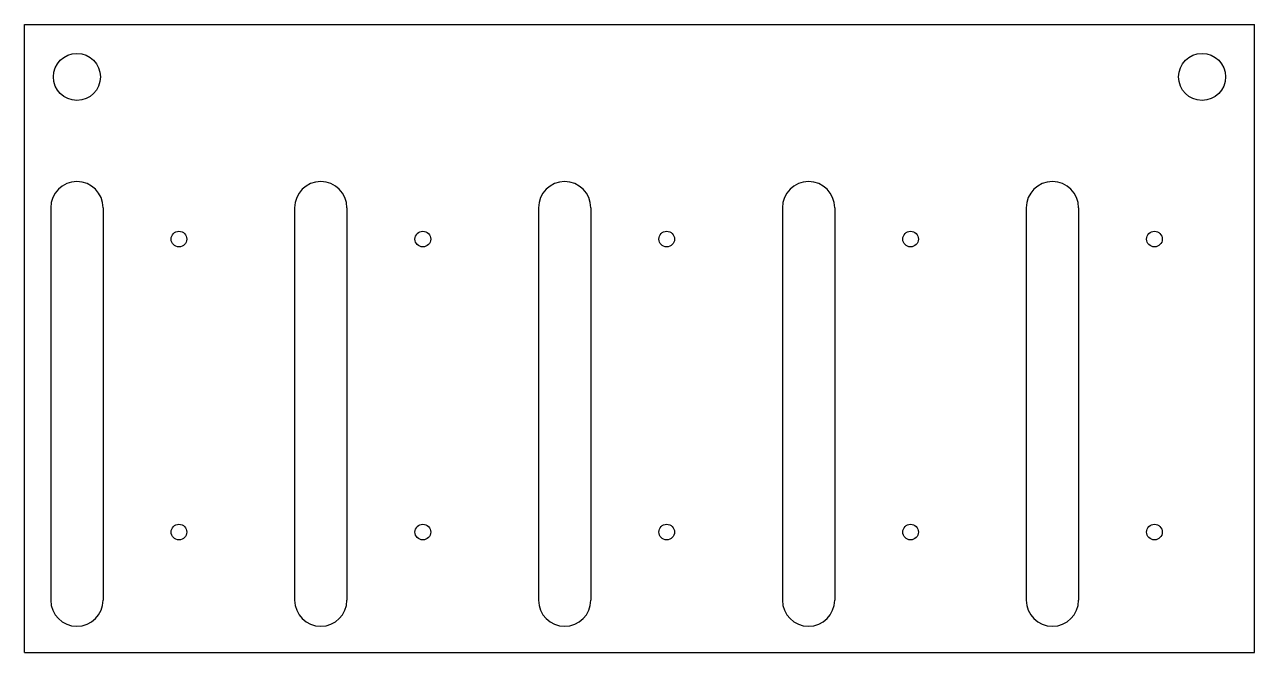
# Model space of a CAD drawing. Header units: millimetres. Extents: x -10 to 225, y 160 to 280.
import ezdxf

# ---------------------------------------------------------------- set-up
doc = ezdxf.new("R2010")
doc.units = ezdxf.units.MM
for name, color, linetype, lineweight, true_color in [('m3', 7, 'Continuous', 25, 0x000000), ('m8', 7, 'Continuous', 25, 0x000000), ('out', 7, 'Continuous', 25, 0x000000), ('slot', 7, 'Continuous', 25, 0x000000)]:
    doc.layers.add(name, color=color, linetype=linetype, lineweight=lineweight, true_color=true_color)

msp = doc.modelspace()

# ---------------------------------------------------------------- linework, layer by layer
at = {"layer": 'm3'}
for centre in [(19.5, 239), (66.1, 239), (112.7, 239), (159.3, 239), (205.9, 239), (19.5, 183), (66.1, 183), (112.7, 183), (159.3, 183), (205.9, 183)]:
    msp.add_circle(centre, 1.5, dxfattribs=at)
at = {"layer": 'm8'}
for centre in [(0, 270), (215, 270)]:
    msp.add_circle(centre, 4.5, dxfattribs=at)
at = {"layer": 'out'}
for p, q in [((-10, 280), (225, 280)), ((-10, 160), (-10, 280)), ((225, 160), (225, 280)), ((-10, 160), (225, 160))]:
    msp.add_line(p, q, dxfattribs=at)
at = {"layer": 'slot'}
for p, q in [((-5, 245), (-5, 170)), ((5, 245), (5, 170)), ((41.6, 245), (41.6, 170)), ((51.6, 245), (51.6, 170)), ((88.2, 245), (88.2, 170)), ((98.2, 245), (98.2, 170)), ((134.8, 245), (134.8, 170)), ((144.8, 245), (144.8, 170)), ((181.4, 245), (181.4, 170)), ((191.4, 245), (191.4, 170))]:
    msp.add_line(p, q, dxfattribs=at)
for centre, start, end in [((0, 245), 0, 180), ((46.6, 245), 0, 180), ((93.2, 245), 0, 180), ((139.8, 245), 0, 180), ((186.4, 245), 0, 180), ((0, 170), 180, 0), ((46.6, 170), 180, 0), ((93.2, 170), 180, 0), ((139.8, 170), 180, 0), ((186.4, 170), 180, 0)]:
    msp.add_arc(centre, 5, start, end, dxfattribs=at)

doc.saveas('drawing.dxf')
